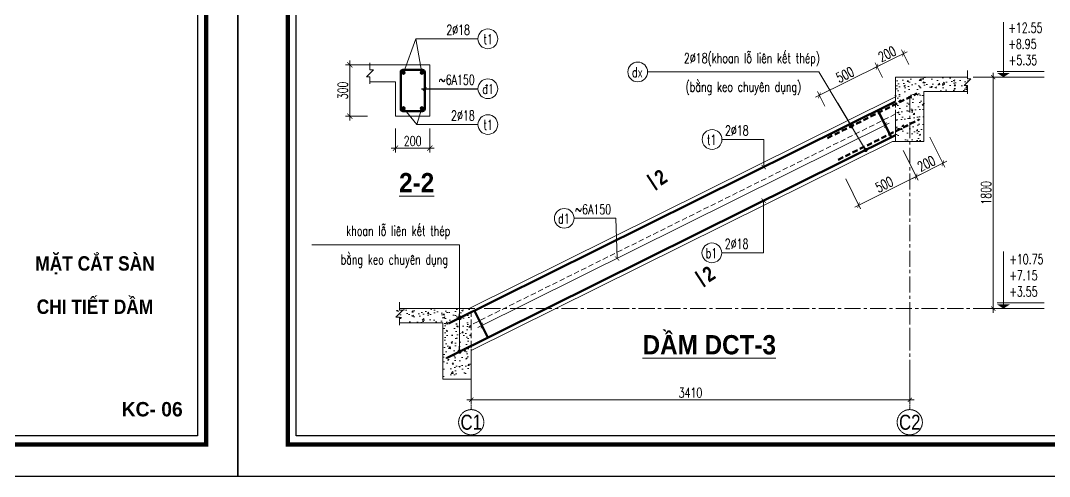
# Model space of a CAD drawing. Header units: millimetres. Extents: x 61738 to 439738, y 60858 to 151243.
# Drawn here: x 308668 to 332668, y 84100 to 94736 of the extents above; entities that cross this region are included whole.
import ezdxf
from ezdxf.enums import TextEntityAlignment as Align

# ---------------------------------------------------------------- set-up
doc = ezdxf.new("R2010")
doc.units = ezdxf.units.MM
doc.linetypes.add('CENTER', pattern=[2, 1.25, -0.25, 0.25, -0.25])
doc.linetypes.add('HIDDEN', pattern=[0.375, 0.25, -0.125])
for name, color, linetype, lineweight in [('1-THEP1', 1, 'Continuous', 50), ('10-TEXT', 4, 'Continuous', 15), ('2-THEP2', 6, 'Continuous', 50), ('3-THAY', 7, 'Continuous', 18), ('5-DUT', 2, 'HIDDEN', 15), ('6-TRUC', 8, 'CENTER', 9), ('7-HATCH', 8, 'Continuous', 13), ('8-DIM', 8, 'Continuous', 15), ('9-SO HIEU', 8, 'Continuous', 15), ('TEXT', 7, 'Continuous', 25)]:
    doc.layers.add(name, color=color, linetype=linetype, lineweight=lineweight)
doc.layers.add('Khungbo', color=32, linetype='Continuous')
doc.layers.add('KICHTHUOC', color=8, linetype='Continuous')
doc.styles.add('A3 - Text 2.3', font='Vnsimli.shx', dxfattribs={"width": 0.7, "height": 230})
doc.styles.add('A3 - Text 3.5', font='VnArialH.TTF', dxfattribs={"width": 0.8, "height": 350})
doc.styles.add('A3 - Text 4.5', font='VnArialH-Bold.TTF', dxfattribs={"width": 0.9, "height": 450})
doc.styles.add('A3-Text 2.3', font='vnsimli.shx', dxfattribs={"width": 0.7, "height": 230, "bigfont": 'vn.shx'})
doc.styles.add('A3-Text 3.5', font='VnArialH-Bold.TTF', dxfattribs={"width": 0.8, "height": 350})
doc.styles.add('FONT 2', font='UTM Neo Sans IntelBold.ttf')
doc.styles.add('S1', font='vnsimli.shx', dxfattribs={"width": 0.75})
doc.styles.add('T1', font='Vnsimli.shx', dxfattribs={"width": 0.7})
doc.dimstyles.new('A3-1-100', dxfattribs={"dimtxt": 200, "dimasz": 120, "dimexe": 100, "dimexo": 0, "dimgap": 50, "dimtad": 1, "dimdec": 0, "dimdsep": 49, "dimtxsty": 'A3-Text 2.3', "dimblk": 'ARCHTICK', "dimcen": 10, "dimdle": 100, "dimclrd": 8, "dimclre": 8, "dimclrt": 2, "dimadec": 0, "dimazin": 2, "dimtfac": 1, "dimtdec": 0, "dimtix": 1, "dimtmove": 1, "dimatfit": 3, "dimldrblk": 'DOT', "dimfxl": 1, "dimtolj": 1, "dimtzin": 0, "dimlwd": -1, "dimlwe": -1, "dimarcsym": 0})
doc.dimstyles.new('A3-1-100x3', dxfattribs={"dimtxt": 230, "dimasz": 120, "dimexe": 100, "dimexo": 0, "dimgap": 50, "dimtad": 1, "dimdec": 0, "dimlfac": 0.333333, "dimdsep": 49, "dimtxsty": 'A3-Text 2.3', "dimblk": 'ARCHTICK', "dimcen": 10, "dimdle": 100, "dimclrd": 8, "dimclre": 8, "dimclrt": 2, "dimadec": 0, "dimazin": 2, "dimtfac": 1, "dimtdec": 0, "dimtix": 1, "dimtmove": 1, "dimatfit": 3, "dimldrblk": 'DOT', "dimfxl": 1, "dimtolj": 1, "dimtzin": 0, "dimlwd": -1, "dimlwe": -1, "dimarcsym": 0})
doc.dimstyles.new('A3-1-100x4', dxfattribs={"dimtxt": 200, "dimasz": 120, "dimexe": 100, "dimexo": 0, "dimgap": 50, "dimtad": 1, "dimdec": 0, "dimlfac": 0.25, "dimdsep": 49, "dimtxsty": 'A3-Text 2.3', "dimblk": 'ARCHTICK', "dimcen": 10, "dimdle": 100, "dimclrd": 8, "dimclre": 8, "dimclrt": 2, "dimadec": 0, "dimazin": 2, "dimtfac": 1, "dimtdec": 0, "dimtix": 1, "dimtmove": 1, "dimatfit": 3, "dimldrblk": 'DOT', "dimfxl": 1, "dimtolj": 1, "dimtzin": 0, "dimlwd": -1, "dimlwe": -1, "dimarcsym": 0})
doc.dimstyles.new('KT1-100x4', dxfattribs={"dimscale": 100, "dimtxt": 2.3, "dimasz": 0.006, "dimexe": 0.8, "dimexo": 0, "dimgap": 1.2, "dimtad": 1, "dimdec": 0, "dimlfac": 0.25, "dimrnd": 1, "dimdsep": 46, "dimtxsty": 'T1', "dimblk": 'DIMA', "dimcen": 0.09, "dimdle": 1.2, "dimclrd": 8, "dimclre": 8, "dimclrt": 7, "dimadec": 0, "dimazin": 0, "dimtfac": 1, "dimtdec": 0, "dimtix": 1, "dimtmove": 2, "dimatfit": 3, "dimldrblk": 'DIMA', "dimfxl": 1, "dimtolj": 1, "dimtzin": 0, "dimarcsym": 0})
pattern_1 = [(50, (115584.6, -7161.05), (364.36934, -31.87817), [38.1, -419.1]), (355, (115584.6, -7161.05), (-70.48684, 382.1137), [30.48, -335.28117]), (100.45144, (115614.98, -7163.7), (293.8825, 350.2355), [32.38, -356.1805]), (46.1842, (115584.6, -7059.45), (542.1581, -84.08466), [57.15, -628.65]), (96.63556, (115629.8, -7066.46), (474.8083, 494.8522), [48.57, -534.2712]), (351.18415, (115584.6, -7059.45), (474.8083, 494.8522), [45.7199, -502.9195]), (21, (115635.4, -7084.85), (303.2288, -204.5304), [38.1, -419.1]), (326, (115635.4, -7084.85), (123.60406, 368.37593), [30.48, -335.28]), (71.45144, (115660.7, -7101.9), (426.83284, 163.84554), [32.38, -356.1799]), (37.5, (115584.61, -7161.05), (6.17721, 169.11008), [0, -331.216, 0, -340.36, 0, -336.55]), (7.5, (115584.61, -7161.05), (133.63933, 200.36115), [0, -194.056, 0, -323.596, 0, -128.27]), (327.5, (115471.33, -7161.05), (271.18119, -11.45749), [0, -127, 0, -396.24, 0, -525.78]), (317.5, (115420.53, -7161.05), (296.25836, 50.85298), [0, -165.1, 0, -263.144, 0, -373.38])]

# ---------------------------------------------------------------- blocks, each defined once
blk = doc.blocks.new('CDS12')
at = {"layer": 'Defpoints'}
blk.add_lwpolyline([(91835, 363353), (49835, 363353), (49835, 393053), (91835, 393053)], close=True, dxfattribs=at)
at = {"layer": 'Khungbo', "color": 1, "const_width": 100}
blk.add_lwpolyline([(91094, 364100), (50996, 364100), (50996, 392312), (91094, 392312)], close=True, dxfattribs=at)
at = {"layer": 'Khungbo', "color": 1}
for points in [[(90894, 364300), (51196, 364300), (51196, 392112), (90894, 392112)], [(90894, 392112), (90894, 364300), (86394, 364300), (86394, 392112)]]:
    blk.add_lwpolyline(points, close=True, dxfattribs=at)
blk = doc.blocks.new('Truc X')
at = {"layer": '6-TRUC', "color": 2}
blk.add_line((0, 0), (0, 150), dxfattribs=at)
blk.add_circle((0, -400), 400, dxfattribs=at)
at = {"layer": '6-TRUC', "color": 2, "style": 'A3 - Text 3.5', "width": 0.8}
blk.add_attdef('1', text='', height=500, dxfattribs=at).set_placement((-13, -400), align=Align.MIDDLE_CENTER)
blk = doc.blocks.new('_ArchTick')
at = {"color": 0, "linetype": 'ByBlock', "const_width": 0.15}
blk.add_lwpolyline([(-0.5, -0.5), (0.5, 0.5)], dxfattribs=at)
blk = doc.blocks.new('*D846')
at = {"layer": '8-DIM', "color": 8, "ltscale": 300, "transparency": 16777216}
for p, q in [((319180, 86806), (319180, 85788)), ((329410, 86806), (329410, 85788))]:
    blk.add_line(p, q, dxfattribs=at)
at = {"layer": '8-DIM', "color": 8, "linetype": 'ByBlock', "ltscale": 300, "transparency": 16777216}
blk.add_line((319080, 85888), (329510, 85888), dxfattribs=at)
at = {"layer": 'Defpoints', "color": 0, "ltscale": 300, "transparency": 16777216}
for p in [(319180, 86806), (329410, 86806), (329410, 85888)]:
    blk.add_point(p, dxfattribs=at)
at = {"layer": '8-DIM', "color": 8, "ltscale": 300, "transparency": 16777216, "xscale": 100, "yscale": 100, "zscale": 100, "rotation": 180}
blk.add_blockref('_ArchTick', (319180, 85888), dxfattribs=at)
at = {"layer": '8-DIM', "color": 8, "ltscale": 300, "transparency": 16777216, "xscale": 100, "yscale": 100, "zscale": 100}
blk.add_blockref('_ArchTick', (329410, 85888), dxfattribs=at)
at = {"layer": '8-DIM', "color": 2, "ltscale": 300, "transparency": 16777216, "insert": (324295, 86053), "char_height": 230, "attachment_point": 5, "style": 'A3-Text 2.3'}
blk.add_mtext('\\A1;3410', dxfattribs=at)
blk = doc.blocks.new('*D847')
at = {"layer": '8-DIM', "color": 8, "ltscale": 300, "transparency": 16777216}
for p, q in [((330886, 93417), (331456, 93417)), ((330886, 88017), (331456, 88017))]:
    blk.add_line(p, q, dxfattribs=at)
at = {"layer": '8-DIM', "color": 8, "linetype": 'ByBlock', "ltscale": 300, "transparency": 16777216}
blk.add_line((331356, 87917), (331356, 93517), dxfattribs=at)
at = {"layer": 'Defpoints', "color": 0, "ltscale": 300, "transparency": 16777216}
for p in [(330886, 93417), (331356, 93417), (330886, 88017)]:
    blk.add_point(p, dxfattribs=at)
at = {"layer": '8-DIM', "color": 8, "ltscale": 300, "transparency": 16777216, "xscale": 100, "yscale": 100, "zscale": 100}
for p, rotation in [((331356, 93417), 90), ((331356, 88017), 270)]:
    blk.add_blockref('_ArchTick', p, dxfattribs=dict(at, rotation=rotation))
at = {"layer": '8-DIM', "color": 2, "ltscale": 300, "transparency": 16777216, "insert": (331191, 90717), "char_height": 230, "attachment_point": 5, "rotation": 90, "style": 'A3-Text 2.3'}
blk.add_mtext('\\A1;1800', dxfattribs=at)
blk = doc.blocks.new('*U79')
at = {"layer": '10-TEXT'}
for p, q in [((17615, 449767), (17615, 451043)), ((16706, 449893), (17756, 449893)), ((16710, 449766), (17757, 449766))]:
    blk.add_line(p, q, dxfattribs=at)
at = {"layer": '10-TEXT', "color": 1}
blk.add_solid([(17756, 449858), (17615, 449767), (17473, 449858)], dxfattribs=at)
blk = doc.blocks.new('*U80')
at = {"layer": '10-TEXT'}
for p, q in [((17615, 449767), (17615, 450993)), ((16706, 449893), (17756, 449893)), ((16710, 449766), (17757, 449766))]:
    blk.add_line(p, q, dxfattribs=at)
at = {"layer": '10-TEXT', "color": 1}
blk.add_solid([(17756, 449858), (17615, 449767), (17473, 449858)], dxfattribs=at)
blk = doc.blocks.new('Mat cat KC - Dung')
at = {"layer": '10-TEXT', "color": 2, "const_width": 50}
blk.add_lwpolyline([(0, 418), (0, 0)], dxfattribs=at)
at = {"layer": '10-TEXT', "color": 3, "ltscale": 500, "style": 'A3-Text 3.5', "width": 0.8}
blk.add_attdef('1', (127, 29), '', height=350, dxfattribs=at)
blk = doc.blocks.new('*D845')
at = {"layer": '8-DIM', "color": 8, "linetype": 'ByBlock', "ltscale": 400, "transparency": 16777216}
blk.add_line((319338, 87574), (328931, 92339), dxfattribs=at)
at = {"layer": '8-DIM', "color": 8, "ltscale": 400, "transparency": 16777216}
for p, q in [((328853, 92270), (328797, 92384)), ((319440, 87594), (319383, 87708))]:
    blk.add_line(p, q, dxfattribs=at)
at = {"layer": 'Defpoints', "color": 0, "ltscale": 400, "transparency": 16777216}
for p in [(328841, 92295), (328853, 92270), (319440, 87594)]:
    blk.add_point(p, dxfattribs=at)
at = {"layer": '8-DIM', "color": 8, "ltscale": 400, "transparency": 16777216, "xscale": 100, "yscale": 100, "zscale": 100}
for p, rotation in [((328841, 92295), 26.41603778220491), ((319428, 87619), 206.4160377822049)]:
    blk.add_blockref('_ArchTick', p, dxfattribs=dict(at, rotation=rotation))
blk = doc.blocks.new('*D841')
at = {"layer": '8-DIM', "color": 8, "linetype": 'ByBlock', "ltscale": 400, "transparency": 16777216}
blk.add_line((329352, 94009), (328557, 93614), dxfattribs=at)
at = {"layer": '8-DIM', "color": 8, "ltscale": 400, "transparency": 16777216}
for p, q in [((329387, 93714), (329218, 94054)), ((328771, 93408), (328602, 93748))]:
    blk.add_line(p, q, dxfattribs=at)
at = {"layer": 'Defpoints', "color": 0, "ltscale": 400, "transparency": 16777216}
for p in [(328646, 93659), (329387, 93714), (328771, 93408)]:
    blk.add_point(p, dxfattribs=at)
at = {"layer": '8-DIM', "color": 8, "ltscale": 400, "transparency": 16777216, "xscale": 100, "yscale": 100, "zscale": 100}
for p, rotation in [((329262, 93965), 26.41603778176524), ((328646, 93659), 206.4160377817653)]:
    blk.add_blockref('_ArchTick', p, dxfattribs=dict(at, rotation=rotation))
at = {"layer": '8-DIM', "color": 2, "ltscale": 400, "transparency": 16777216, "insert": (328881, 93959), "char_height": 230, "attachment_point": 5, "rotation": 26.416, "style": 'A3-Text 2.3'}
blk.add_mtext('\\A1;200', dxfattribs=at)
blk = doc.blocks.new('*D842')
at = {"layer": '8-DIM', "color": 8, "linetype": 'ByBlock', "ltscale": 400, "transparency": 16777216}
blk.add_line((328736, 93703), (327213, 92947), dxfattribs=at)
at = {"layer": '8-DIM', "color": 8, "ltscale": 400, "transparency": 16777216}
for p, q in [((328771, 93408), (328602, 93748)), ((327427, 92741), (327258, 93081))]:
    blk.add_line(p, q, dxfattribs=at)
at = {"layer": 'Defpoints', "color": 0, "ltscale": 400, "transparency": 16777216}
for p in [(328771, 93408), (327303, 92991), (327427, 92741)]:
    blk.add_point(p, dxfattribs=at)
at = {"layer": '8-DIM', "color": 8, "ltscale": 400, "transparency": 16777216, "xscale": 100, "yscale": 100, "zscale": 100}
for p, rotation in [((328646, 93659), 26.416037782198), ((327303, 92991), 206.416037782198)]:
    blk.add_blockref('_ArchTick', p, dxfattribs=dict(at, rotation=rotation))
at = {"layer": '8-DIM', "color": 2, "ltscale": 400, "transparency": 16777216, "insert": (327901, 93473), "char_height": 230, "attachment_point": 5, "rotation": 26.416, "style": 'A3-Text 2.3'}
blk.add_mtext('\\A1;500', dxfattribs=at)
blk = doc.blocks.new('*D843')
at = {"layer": '8-DIM', "color": 8, "ltscale": 400, "transparency": 16777216}
for p, q in [((329881, 92016), (330228, 91318)), ((329258, 91707), (329605, 91009))]:
    blk.add_line(p, q, dxfattribs=at)
at = {"layer": '8-DIM', "color": 8, "linetype": 'ByBlock', "ltscale": 400, "transparency": 16777216}
blk.add_line((330273, 91452), (329471, 91054), dxfattribs=at)
at = {"layer": 'Defpoints', "color": 0, "ltscale": 400, "transparency": 16777216}
for p in [(329881, 92016), (329258, 91707), (329560, 91098)]:
    blk.add_point(p, dxfattribs=at)
at = {"layer": '8-DIM', "color": 8, "ltscale": 400, "transparency": 16777216, "xscale": 100, "yscale": 100, "zscale": 100}
for p, rotation in [((330183, 91407), 26.416037782198), ((329560, 91098), 206.416037782198)]:
    blk.add_blockref('_ArchTick', p, dxfattribs=dict(at, rotation=rotation))
at = {"layer": '8-DIM', "color": 2, "ltscale": 400, "transparency": 16777216, "insert": (329798, 91401), "char_height": 230, "attachment_point": 5, "rotation": 26.416, "style": 'A3-Text 2.3'}
blk.add_mtext('\\A1;200', dxfattribs=at)
blk = doc.blocks.new('*D844')
at = {"layer": '8-DIM', "color": 8, "ltscale": 400, "transparency": 16777216}
for p, q in [((329258, 91707), (329605, 91009)), ((327915, 91040), (328262, 90341))]:
    blk.add_line(p, q, dxfattribs=at)
at = {"layer": '8-DIM', "color": 8, "linetype": 'ByBlock', "ltscale": 400, "transparency": 16777216}
blk.add_line((329650, 91143), (328128, 90386), dxfattribs=at)
at = {"layer": 'Defpoints', "color": 0, "ltscale": 400, "transparency": 16777216}
for p in [(329258, 91707), (327915, 91040), (328217, 90431)]:
    blk.add_point(p, dxfattribs=at)
at = {"layer": '8-DIM', "color": 8, "ltscale": 400, "transparency": 16777216, "xscale": 100, "yscale": 100, "zscale": 100}
for p, rotation in [((329560, 91098), 26.416037782198), ((328217, 90431), 206.416037782198)]:
    blk.add_blockref('_ArchTick', p, dxfattribs=dict(at, rotation=rotation))
at = {"layer": '8-DIM', "color": 2, "ltscale": 400, "transparency": 16777216, "insert": (328815, 90912), "char_height": 230, "attachment_point": 5, "rotation": 26.416, "style": 'A3-Text 2.3'}
blk.add_mtext('\\A1;500', dxfattribs=at)
blk = doc.blocks.new('_Dot')
at = {"color": 0, "linetype": 'ByBlock', "lineweight": -2}
blk.add_line((-0.5, 0), (-1, 0), dxfattribs=at)
at = {"color": 0, "linetype": 'ByBlock', "const_width": 0.5}
blk.add_lwpolyline([(-0.25, 0, 1), (0.25, 0, 1)], format="xyb", close=True, dxfattribs=at)
blk = doc.blocks.new('*D862')
at = {"layer": '8-DIM', "color": 8, "ltscale": 500, "transparency": 16777216}
for p, q in [((317414, 92219), (317414, 91660)), ((318215, 92219), (318215, 91660))]:
    blk.add_line(p, q, dxfattribs=at)
at = {"layer": '8-DIM', "color": 8, "linetype": 'ByBlock', "ltscale": 500, "transparency": 16777216}
blk.add_line((318315, 91760), (317314, 91760), dxfattribs=at)
at = {"layer": 'Defpoints', "color": 0, "ltscale": 500, "transparency": 16777216}
for p in [(317414, 92219), (318215, 92219), (317414, 91760)]:
    blk.add_point(p, dxfattribs=at)
at = {"layer": '8-DIM', "color": 8, "ltscale": 500, "transparency": 16777216, "xscale": 120, "yscale": 120, "zscale": 120, "rotation": 180}
blk.add_blockref('_ArchTick', (317414, 91760), dxfattribs=at)
at = {"layer": '8-DIM', "color": 8, "ltscale": 500, "transparency": 16777216, "xscale": 120, "yscale": 120, "zscale": 120}
blk.add_blockref('_ArchTick', (318215, 91760), dxfattribs=at)
at = {"layer": '8-DIM', "color": 2, "ltscale": 500, "transparency": 16777216, "insert": (317814, 91925), "char_height": 230, "attachment_point": 5, "style": 'A3-Text 2.3'}
blk.add_mtext('\\A1;200', dxfattribs=at)
blk = doc.blocks.new('DK THEP')
at = {"layer": '7-HATCH'}
h = blk.add_hatch(color=1, dxfattribs=at)
edge = h.paths.add_edge_path()
edge.add_arc((0, 0), 36.1, 0, 360)
at = {"layer": '7-HATCH', "color": 0}
blk.add_circle((0, 0), 36.1, dxfattribs=at)
blk = doc.blocks.new('COS')
at = {"color": 1, "linetype": 'Continuous', "const_width": 50}
blk.add_lwpolyline([(-64, -64), (64, 64)], dxfattribs=at)
blk = doc.blocks.new('DIMA')
at = {"color": 8, "linetype": 'Continuous'}
blk.add_line((120, 0), (-120, 0), dxfattribs=at)
at = {"color": 1, "linetype": 'Continuous'}
blk.add_blockref('COS', (0, 0), dxfattribs=at)
blk = doc.blocks.new('*D863')
at = {"layer": '8-DIM', "color": 8, "ltscale": 500, "transparency": 16777216}
for p, q in [((317815, 93705), (316248, 93705)), ((316758, 92504), (316248, 92504))]:
    blk.add_line(p, q, dxfattribs=at)
at = {"layer": '8-DIM', "color": 8, "linetype": 'ByBlock', "ltscale": 500, "transparency": 16777216}
blk.add_line((316348, 92404), (316348, 93805), dxfattribs=at)
at = {"layer": 'Defpoints', "color": 0, "ltscale": 500, "transparency": 16777216}
for p in [(316348, 93705), (317815, 93705), (316758, 92504)]:
    blk.add_point(p, dxfattribs=at)
at = {"layer": '8-DIM', "color": 8, "ltscale": 500, "transparency": 16777216, "xscale": 120, "yscale": 120, "zscale": 120}
for p, rotation in [((316348, 93705), 90), ((316348, 92504), 270)]:
    blk.add_blockref('_ArchTick', p, dxfattribs=dict(at, rotation=rotation))
at = {"layer": '8-DIM', "color": 2, "ltscale": 500, "transparency": 16777216, "insert": (316183, 93105), "char_height": 230, "attachment_point": 5, "rotation": 90, "style": 'A3-Text 2.3'}
blk.add_mtext('\\A1;300', dxfattribs=at)

msp = doc.modelspace()

# ---------------------------------------------------------------- hatches: boundary and pattern name
at = {"layer": '7-HATCH', "ltscale": 500}
h = msp.add_hatch(dxfattribs=at)
h.set_pattern_fill('AR-CONC', color=256, scale=2)
h.set_pattern_definition(pattern_1)
h.paths.add_polyline_path([(330756.1, 93218.6), (330676.1, 93218.6), (330836.1, 93378.6), (330756.1, 93378.6), (330756.1, 93416.7), (329080, 93416.7), (329080, 92958.6), (329080, 92868.8), (329544.9, 93099.7), (329624.8, 92938.9), (329080, 92668.3), (329080, 92556.6), (329080, 91916.7), (329740, 91916.7), (329740, 93080.7), (330756.1, 93080.7)])
h = msp.add_hatch(dxfattribs=at)
h.set_pattern_fill('AR-CONC', color=256, scale=2)
h.set_pattern_definition(pattern_1)
h.paths.add_polyline_path([(329624.8, 92938.9), (329544.9, 93099.7), (329080, 92868.8), (329080, 92668.3)])
h = msp.add_hatch(dxfattribs=at)
h.set_pattern_fill('AR-CONC', color=256, scale=2)
h.set_pattern_definition(pattern_1)
h.paths.add_polyline_path([(319180, 87966.6), (319180, 88016.7), (318471.6, 88016.7), (317503.9, 88016.7), (317503.9, 87978.6), (317423.9, 87978.6), (317583.9, 87818.6), (317503.9, 87818.6), (317503.9, 87680.7), (318520, 87680.7), (318520, 86366.7), (319180, 86366.7), (319180, 87156.6)])

# ---------------------------------------------------------------- linework, layer by layer
at = {"layer": '1-THEP1', "linetype": 'HIDDEN', "ltscale": 500}
for p, q in [((327490.4, 91995.5), (329574.6, 93030.8)), ((327741.6, 91489.8), (329638.9, 92432.3))]:
    msp.add_line(p, q, dxfattribs=at)
at = {"layer": '1-THEP1', "ltscale": 500}
for p, q in [((329080, 92846.9), (318653.3, 87667.4)), ((329080, 92065.3), (318620, 86869.3))]:
    msp.add_line(p, q, dxfattribs=at)
at = {"layer": '2-THEP2'}
msp.add_lwpolyline([(317584.7, 93585.3), (318044.7, 93585.3, -0.4142136), (318094.7, 93535.3), (318094.7, 92674.4, -0.4142136), (318044.7, 92624.4), (317584.7, 92624.4, -0.4142136), (317534.7, 92674.4), (317534.7, 93535.3, -0.4142136)], format="xyb", close=True, dxfattribs=at)
at = {"layer": '2-THEP2', "ltscale": 400}
for points in [[(328668.6, 92642.5), (328980, 92015.6)], [(319254.9, 87966.3), (319566.3, 87339.3)]]:
    msp.add_lwpolyline(points, dxfattribs=at)
at = {"layer": '3-THAY', "ltscale": 400}
msp.add_line((317414.7, 93705.3), (316817.8, 93705.3), dxfattribs=at)
at = {"layer": '3-THAY'}
for p, q in [((317414.7, 93705.3), (318214.7, 93705.3)), ((318214.7, 93705.3), (318214.7, 92504.4)), ((318214.7, 92504.4), (317414.7, 92504.4))]:
    msp.add_line(p, q, dxfattribs=at)
at = {"layer": '3-THAY', "ltscale": 500}
for p, q in [((329080, 92958.6), (329080, 93416.7)), ((329080, 93416.7), (330756.1, 93416.7)), ((329080, 92958.6), (319131.6, 88016.7)), ((329740, 91916.7), (329740, 93080.7)), ((329080, 92556.6), (329080, 91916.7)), ((329005.6, 91916.7), (319180, 87035.8)), ((329005.6, 91916.7), (329740, 91916.7)), ((319180, 88016.7), (317503.9, 88016.7)), ((318520, 86366.7), (318520, 87680.7)), ((319180, 87035.8), (319180, 86366.7)), ((318520, 86366.7), (319180, 86366.7)), ((319180, 86366.7), (318520, 86366.7))]:
    msp.add_line(p, q, dxfattribs=at)
at = {"layer": '3-THAY', "ltscale": 400}
msp.add_lwpolyline([(317414.7, 92504.4), (317414.7, 93305.3), (316817.8, 93305.3)], dxfattribs=at)
at = {"layer": '3-THAY', "ltscale": 300}
for points in [[(330756.1, 93080.7), (329740, 93080.7)], [(317503.9, 87680.7), (318520, 87680.7)]]:
    msp.add_lwpolyline(points, dxfattribs=at)
at = {"layer": '5-DUT', "ltscale": 400}
msp.add_lwpolyline([(329080, 92556.6), (329080, 92958.6)], dxfattribs=at)
at = {"layer": '5-DUT', "ltscale": 500}
for points in [[(329080, 92556.6), (319180, 87638.7), (319180, 85769)], [(319180, 87638.7), (319180, 88016.7)]]:
    msp.add_lwpolyline(points, dxfattribs=at)
at = {"layer": '6-TRUC', "ltscale": 300}
for points in [[(329410, 92966.7), (329410, 86950.8)], [(331260.7, 88016.7), (319180, 88016.7)], [(329410, 88016.7), (329410, 85769)]]:
    msp.add_lwpolyline(points, dxfattribs=at)
at = {"layer": '7-HATCH', "ltscale": 400}
msp.add_lwpolyline([(316817.8, 93257.3), (316817.8, 93425.3), (316737.8, 93425.3), (316897.8, 93585.3), (316817.8, 93585.3), (316817.8, 93753.3)], dxfattribs=at)
at = {"layer": '7-HATCH', "ltscale": 500}
for points in [[(330756.1, 93028.4), (330756.1, 93218.6), (330676.1, 93218.6), (330836.1, 93378.6), (330756.1, 93378.6), (330756.1, 93568.8)], [(317503.9, 87628.4), (317503.9, 87818.6), (317423.9, 87818.6), (317583.9, 87978.6), (317503.9, 87978.6), (317503.9, 88168.8)]]:
    msp.add_lwpolyline(points, dxfattribs=at)
at = {"layer": '9-SO HIEU'}
for centre in [(319567.9, 94310), (323064.6, 93537.1), (319567.9, 93145.7), (319567.9, 92310), (324798.3, 91961.4), (321350, 90122), (324793.3, 89316.7)]:
    msp.add_circle(centre, 230, dxfattribs=at)

# ---------------------------------------------------------------- block references
at = {"layer": '8-DIM', "rotation": 33.11134196037202}
for p in [(323514.2, 90783), (324635.1, 88526.5)]:
    msp.add_blockref('Mat cat KC - Dung', p, dxfattribs=at).add_auto_attribs({'1': '2'})
at = {"layer": '9-SO HIEU', "yscale": 1.067489280016162, "zscale": 1.067489280016162}
for p, xscale in [((317602.2, 93518.6), -1.067489280016162), ((318027.1, 93518.6), 1.067489280016162)]:
    msp.add_blockref('DK THEP', p, dxfattribs=dict(at, xscale=xscale))
at = {"layer": '9-SO HIEU', "yscale": 1.067489280016162, "zscale": 1.067489280016162, "rotation": 180}
for p, xscale in [((317602.2, 92691.1), 1.067489280016162), ((318027.1, 92691.1), -1.067489280016162)]:
    msp.add_blockref('DK THEP', p, dxfattribs=dict(at, xscale=xscale))
at = {"layer": 'KICHTHUOC'}
for p in [(221903.3, -279252.9), (263903.3, -279252.9)]:
    msp.add_blockref('CDS12', p, dxfattribs=at)
at = {"layer": 'KICHTHUOC', "xscale": -1.045454545455868, "yscale": 1.045454545455868, "zscale": 1.045454545455868}
for name, p in [('*U80', (350011.4, -376794.1)), ('*U79', (350011.4, -382194.1))]:
    msp.add_blockref(name, p, dxfattribs=at)
at = {"layer": 'KICHTHUOC'}
ref = msp.add_blockref('Truc X', (319180, 85658.7), dxfattribs=dict(at, xscale=0.7349999999569263, yscale=0.7349999999569263, zscale=0.7349999999569263))
ref.add_attrib('1', 'c1', dxfattribs={"layer": 'TEXT', "color": 2, "height": 350, "style": 'A3 - Text 3.5', "width": 0.8}).set_placement((319180, 85364.7), align=Align.MIDDLE_CENTER)
ref = msp.add_blockref('Truc X', (329410, 85658.7), dxfattribs=dict(at, xscale=0.7349999999569263, yscale=0.7349999999569263, zscale=0.7349999999569263))
ref.add_attrib('1', 'c2', dxfattribs={"layer": 'TEXT', "color": 2, "height": 350, "style": 'A3 - Text 3.5', "width": 0.8}).set_placement((329410, 85364.7), align=Align.MIDDLE_CENTER)

# ---------------------------------------------------------------- texts
at = {"layer": '10-TEXT', "style": 'S1', "width": 0.7}
for s, p in [('2`18', (319152.2, 94404.7)), ('2`18(khoan lç liªn kÕt thÐp)', (327315.2, 93746.1)), ('~6A150', (319262.2, 93240.4)), ('(b»ng keo chuyªn dông)', (326878.4, 93076.7)), ('2`18', (319262.2, 92404.7)), ('2`18', (325651.9, 92056.1)), ('~6A150', (322443.6, 90216.7)), ('khoan lç liªn kÕt thÐp', (318692.2, 89716.1)), ('2`18', (325646.9, 89411.3)), ('b»ng keo chuyªn dông', (318638, 89046.7))]:
    msp.add_text(s, height=230, dxfattribs=at).set_placement(p, align=Align.RIGHT)
at = {"layer": '10-TEXT', "style": 'A3 - Text 2.3', "width": 0.7}
for s, p in [('+12.55', (331706.1, 94453.5)), ('+8.95', (331706.1, 94075.9)), ('+5.35', (331719.4, 93698.3)), ('+10.75', (331728.7, 89053.5)), ('+7.15', (331728.7, 88675.9)), ('+3.55', (331728.7, 88298.3))]:
    msp.add_text(s, height=230, dxfattribs=at).set_placement(p)
at = {"layer": '10-TEXT'}
for s, height, style, width, p in [('t1', 230, 'S1', 0.7, (319575.6, 94188.7)), ('dx', 230, 'S1', 0.7, (323056.9, 93415.8)), ('®1', 230, 'S1', 0.7, (319575.6, 93024.4)), ('t1', 230, 'S1', 0.7, (319575.6, 92188.7)), ('t1', 230, 'S1', 0.7, (324790.6, 91840.1)), ('%%U2-2', 450, 'A3 - Text 4.5', 0.9, (317907, 90730)), ('d1', 230, 'S1', 0.7, (321342.3, 90000.7)), ('MẶT CẮT SÀN', 336, 'FONT 2', 0.9, (310403.8, 88901.6)), ('b1', 230, 'S1', 0.7, (324785.5, 89195.4)), ('CHI TIẾT DẦM', 336, 'FONT 2', 0.9, (310403.8, 87891.6)), ('%%UdÇm dct-3', 450, 'A3 - Text 4.5', 0.9, (324733.5, 86947.9))]:
    msp.add_text(s, height=height, dxfattribs=dict(at, style=style, width=width)).set_placement(p, align=Align.CENTER)
at = {"layer": '10-TEXT', "style": 'FONT 2'}
msp.add_text('KC- 06', height=336, dxfattribs=at).set_placement((311737.7, 85668.5), align=Align.MIDDLE_CENTER)

# ---------------------------------------------------------------- dimensions: what is measured, and where the dimension line sits
at = {"layer": '8-DIM', "ltscale": 400}
for p1, p2, distance, text, dimstyle, picture, middle in [((329386.6, 93713.8), (328770.6, 93407.8), -280, '200', 'A3-1-100x3', '*D841', (328880.6, 93959.4)), ((319439.7, 87594.2), (328853.4, 92270.5), 27.3, ' ', 'A3-1-100x4', '*D845', (324134.4, 89956.8))]:
    dim = msp.add_aligned_dim(p1=p1, p2=p2, distance=distance, text=text, dimstyle=dimstyle, override={"dimasz": 100, "dimldrblk": 'ArchTick'}, dxfattribs=at)
    dim.commit()
    dim.dimension.update_dxf_attribs({"geometry": picture, "text_midpoint": middle})
at = {"layer": '8-DIM', "ltscale": 500}
for base, p1, p2, angle, picture, middle in [((316347.8, 93705.3), (316757.8, 92504.4), (317814.7, 93705.3), 90, '*D863', (316182.8, 93104.8)), ((317413.9, 91759.9), (318214.7, 92219.5), (317413.9, 92219.5), 180, '*D862', (317814.3, 91924.9))]:
    dim = msp.add_linear_dim(base=base, p1=p1, p2=p2, angle=angle, dimstyle='A3-1-100x4', dxfattribs=at)
    dim.commit()
    dim.dimension.update_dxf_attribs({"geometry": picture, "text_midpoint": middle})
at = {"layer": '8-DIM', "ltscale": 400}
for base, p1, p2, picture, middle in [((327302.7, 92991.3), (328770.6, 93407.8), (327427.3, 92740.5), '*D842', (327901, 93472.7)), ((328217.1, 90430.7), (329258, 91707.1), (327914.6, 91039.7), '*D844', (328815.4, 90912.2))]:
    dim = msp.add_linear_dim(base=base, p1=p1, p2=p2, angle=26.41604, dimstyle='A3-1-100x3', override={"dimasz": 100, "dimldrblk": 'ArchTick'}, dxfattribs=at)
    dim.commit()
    dim.dimension.update_dxf_attribs({"geometry": picture, "text_midpoint": middle})
at = {"layer": '8-DIM', "ltscale": 300}
dim = msp.add_linear_dim(base=(331356.1, 93416.7), p1=(330886.1, 88016.7), p2=(330886.1, 93416.7), angle=90, dimstyle='A3-1-100x3', override={"dimasz": 100, "dimldrblk": 'ArchTick'}, dxfattribs=at)
dim.commit()
dim.dimension.update_dxf_attribs({"geometry": '*D847', "text_midpoint": (331191.1, 90716.7)})
at = {"layer": '8-DIM', "ltscale": 400}
dim = msp.add_linear_dim(base=(329560.5, 91098.1), p1=(329880.7, 92016.4), p2=(329258, 91707.1), angle=26.41604, text='200', dimstyle='A3-1-100x3', override={"dimasz": 100, "dimldrblk": 'ArchTick'}, dxfattribs=at)
dim.commit()
dim.dimension.update_dxf_attribs({"geometry": '*D843', "text_midpoint": (329798.4, 91400.5)})
at = {"layer": '8-DIM', "ltscale": 300}
dim = msp.add_linear_dim(base=(329410, 85887.7), p1=(319180, 86805.8), p2=(329410, 86805.8), dimstyle='A3-1-100x3', override={"dimasz": 100, "dimldrblk": 'ArchTick'}, dxfattribs=at)
dim.commit()
dim.dimension.update_dxf_attribs({"geometry": '*D846', "text_midpoint": (324295, 86052.7)})

# ---------------------------------------------------------------- leaders
at = {"layer": '8-DIM'}
msp.add_leader([(318094.7, 93145.7), (319337.9, 93145.7)], dimstyle='KT1-100x4', dxfattribs=at)
at = {"layer": '9-SO HIEU', "ltscale": 100}
for points in [[(317602.2, 93518.6), (317891.2, 94310), (319337.9, 94310)], [(318027.1, 93518.6), (317891.2, 94310)], [(317602.2, 92691.1), (317911.2, 92310), (319337.9, 92310)], [(318027.1, 92691.1), (317911.2, 92310)]]:
    msp.add_leader(points, dimstyle='A3-1-100', override={"dimasz": 100, "dimgap": 1.2, "dimtad": 0, "dimldrblk": 'None'}, dxfattribs=at)
at = {"layer": '9-SO HIEU', "ltscale": 500}
for points in [[(328381, 91718.1), (327291.3, 93537.1), (323294.6, 93537.1)], [(318907.9, 87012.3), (318907.9, 89507.1), (315461.3, 89507.1)]]:
    msp.add_leader(points, dimstyle='A3-1-100x3', override={"dimasz": 100, "dimgap": 50, "dimtad": 0}, dxfattribs=at)
at = {"layer": '9-SO HIEU', "ltscale": 400}
for points, dimstyle, override in [([(328048.7, 92272.8), (327728.6, 92807.2)], 'A3-1-100x3', {"dimasz": 100, "dimgap": 50, "dimtad": 0}), ([(326003.9, 91318.8), (326003.9, 91961.4), (325028.3, 91961.4)], 'A3-1-100x4', {"dimasz": 100, "dimtad": 0, "dimldrblk": 'ArchTick'}), ([(325998.9, 90534.7), (325998.9, 89316.7), (325023.3, 89316.7)], 'A3-1-100x4', {"dimasz": 100, "dimtad": 0, "dimldrblk": 'ArchTick'}), ([(322581.9, 89185.6), (322555.6, 90122), (321580, 90122)], 'A3-1-100x4', {"dimasz": 100, "dimtad": 0, "dimldrblk": 'ArchTick'}), ([(318907.9, 87793.9), (318907.9, 88236.7)], 'A3-1-100x3', {"dimasz": 100, "dimgap": 50, "dimtad": 0})]:
    msp.add_leader(points, dimstyle=dimstyle, override=override, dxfattribs=at)

doc.saveas('drawing.dxf')
